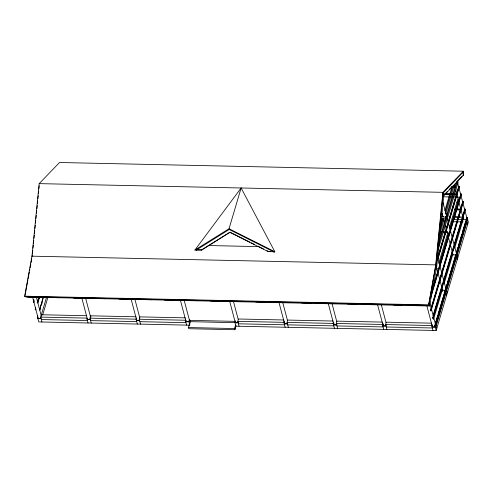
<?xml version="1.0" encoding="UTF-8"?>
<svg xmlns="http://www.w3.org/2000/svg" width="493" height="493" viewBox="0 0 493 493"><rect width="100%" height="100%" fill="white"/><g stroke="black" fill="none" stroke-linecap="round" stroke-linejoin="round"><path stroke-width="0.74" d="M31.959 256.175L39.169 183.63L59.53 162.505L463.278 171.213L463.328 172.008L443.096 193.003L435.917 265.209L428.596 305.315L24.841 296.607L24.65 296.188L31.959 256.175L435.707 264.883L442.917 192.338L463.278 171.213M32.168 256.502L32.316 254.98M32.47 253.464L32.772 250.419M33 248.139L33.302 245.101M33.45 243.579L33.752 240.541M33.98 238.261L34.282 235.223M34.436 233.7L34.738 230.662M34.96 228.376L35.262 225.338M35.49 223.058L35.718 220.778M35.946 218.498L36.248 215.459M36.476 213.179L36.698 210.899M36.926 208.619L37.228 205.575M37.456 203.295L37.684 201.015M37.912 198.734L38.214 195.696M38.436 193.416L38.664 191.136M38.892 188.856L39.194 185.818M25.075 295.338L27.885 279.956M28.076 278.909L29.303 272.185M29.543 270.879L29.851 269.196M30.098 267.853L30.806 263.971M31.059 262.553L31.762 258.745M25.846 296.996L429.545 305.993L436.755 266.51L443.799 195.659L443.096 193.003M428.596 305.315L435.707 264.883M189.441 325.836L189.978 323.679M235.894 325.392L234.834 329.712L188.733 328.714L188.431 327.555L190.175 321.658L238.137 322.755M34.282 300.755L33.844 302.221L33.37 302.215L33.869 299.43M33.37 302.215L33.801 300.748M35.213 309.197L35.687 309.203L35.841 309.789L35.367 309.777L35.213 309.197L35.65 307.731M37.172 302.591L38.7 297.452M35.367 309.777L35.804 308.31M37.979 300.97L38.855 298.037M37.653 302.603L39.175 297.464M37.807 303.183L39.545 297.31M37.363 317.338L37.844 317.35L38.152 318.515L37.671 318.503L37.363 317.338L37.801 315.871M39.545 310.005L43.027 298.259M39.705 309.549L43.193 297.815M40.019 310.011L40.672 307.811M41.548 304.877L42.201 302.677M41.954 321.991L40.666 317.104L46.367 297.883M42.663 314.99L47.901 297.334M87.477 318.318L87.132 319.495L90.311 319.563M91.23 323.057L89.942 318.17L90.638 315.81L135.969 316.789M137.331 324.049L136.037 319.162L136.388 317.985M136.758 319.378L136.407 320.561L139.587 320.629M140.505 324.117L139.217 319.23L139.913 316.876L185.245 317.849M196.442 250.296L196.294 249.834L201.557 249.945L230.052 232.172L249.871 242.118M196.22 250.068L229.214 229.485L274.478 252.219L274.835 251.763L241.126 187.987L194.908 250.037L201.557 249.945M186.607 325.115L185.313 320.228L185.664 319.045M186.034 320.444L185.682 321.621L188.862 321.689L189.602 324.48M188.862 321.689L189.565 319.335L190.329 322.243M194.908 250.037L229.023 228.758L241.126 187.987M201.489 250.179L230.052 232.172M235.488 320.918L234.958 322.687L235.882 326.175L436.169 330.495L468.35 222.084L467.426 218.596M235.925 326.027L234.834 329.712L234.526 328.548L235.574 325.01M239.062 326.243L237.768 321.356L238.47 319.002L283.802 319.975M229.984 232.406L268.254 251.621L270.577 251.436M273.59 251.498L273.738 251.96M285.157 327.235L283.869 322.348L284.214 321.171M284.763 321.978L284.239 323.747L287.413 323.815M288.337 327.309L287.049 322.422L287.746 320.062L333.077 321.042M334.433 328.301L333.145 323.414L333.496 322.237M334.038 323.044L333.514 324.807L336.694 324.881M337.613 328.369L336.325 323.482L337.021 321.128L382.352 322.102M383.714 329.361L382.42 324.474L382.771 323.297M383.314 324.104L382.79 325.873L385.97 325.941M386.894 329.429L385.6 324.542L386.302 322.188L431.628 323.168M440.545 225.289L442.498 218.695M444.896 210.634L452.075 186.446M440.033 229.707L443.293 218.713M445.253 212.113L453.085 185.732M439.405 235.118L443.977 219.724M445.715 213.857L454.417 184.542M446.14 218.837L445.851 216.507L446.14 218.837L440.754 218.726M438.992 240.75L445.524 218.756M446.393 215.829L456.185 182.848M455.131 183.334L456.666 183.371L456.845 182.78M438.487 245.163L457.412 181.393M438.074 249.84L458.089 182.41L457.781 181.245M437.574 260.316L459.322 187.063L459.168 186.483L458.693 186.471L436.946 259.719L437.42 259.731L437.574 260.316L437.1 260.304M438.406 255.91L447.317 225.874M448.624 221.48L458.194 189.25M437.42 259.731L459.168 186.483M438.77 263.237L447.952 232.308M449.437 227.31L458.404 197.114L450.701 196.947M439.454 264.248L448.414 234.052M449.899 229.054L458.86 198.858M432.151 290.161L439.121 266.682M439.559 265.209L460.037 196.232M433.396 287.074L437.969 271.661M438.406 270.195L439.06 267.995M439.929 265.061L447.336 240.109M447.773 238.643L449.733 232.037M450.602 229.103L456.703 208.557M457.14 207.091L460.191 196.818M431.104 295.307L461.165 194.045L460.69 194.032L460.844 194.618L461.319 194.624L430.605 298.092M430.451 310.202L462.687 201.6L463.161 201.606L463.315 202.192L431.079 310.793L430.605 310.781L430.451 310.202L430.925 310.208L431.079 310.793M430.605 310.781L432.564 304.175M432.996 302.708L438.006 285.829M438.443 284.362L441.056 275.556M442.363 271.156L445.851 259.417M446.288 257.95L447.373 254.277M447.81 252.81L451.298 241.071M452.605 236.665L455.218 227.865M455.655 226.392L456.74 222.725M457.177 221.258L460.665 209.519M461.097 208.052L462.188 204.379M430.925 310.208L463.161 201.606M433.1 315.563L464.683 209.161L465.164 209.168L465.318 209.753L433.076 318.355L432.601 318.342L432.447 317.763L432.922 317.769L433.076 318.355M433.039 316.876L436.521 305.136M436.958 303.67L443.059 283.124M443.928 280.184L445.888 273.584M446.325 272.118L453.733 247.166M454.601 244.232L455.255 242.026M455.692 240.559L464.184 211.941M432.922 317.769L465.164 209.168M432.99 330.427L431.695 325.54L432.047 324.363M433.483 319.513L442.19 290.186L445.37 290.254L446.664 295.141M444.199 283.432L452.685 254.838L455.865 254.906L457.159 259.793M454.694 248.078L463.703 217.715M432.416 325.756L432.065 326.933L435.245 327.001L436.169 330.495M432.694 326.804L432.343 327.981L386.247 326.988M466.181 219.508L466.84 217.302L467.315 217.314L467.623 218.479L435.381 327.081L434.906 327.069L434.598 325.904L437.648 315.631M438.086 314.164L439.171 310.498M439.608 309.031L443.096 297.291M443.527 295.818L447.015 284.079M447.453 282.612L448.538 278.946M448.975 277.479L452.463 265.733M452.894 264.266L455.729 254.727M456.82 251.06L457.905 247.394M458.342 245.921L461.83 234.181M462.261 232.714L465.749 220.975M445.37 290.254L435.578 323.248L436.866 328.135M455.865 254.906L446.073 287.9L447.361 292.787M452.426 219.256L466.36 219.551L456.567 252.545L457.855 257.432M435.381 327.081L435.072 325.916L467.315 217.314M435.245 327.001L435.948 324.647M445.74 291.653L446.264 289.884M456.235 256.298L456.931 253.944M466.729 220.95L467.463 218.473L467.154 217.314L467.358 218.83M436.225 325.694L446.017 292.7M446.713 290.34L456.512 257.346M457.208 254.992L467.007 221.998M444.372 194.556L447.539 191.272M449.117 189.632L452.284 186.348M456.5 181.972L461.775 176.5M462.625 172.23L463.106 172.242L463.303 175.416L462.828 175.403M453.628 186.36L455.162 186.397M453.523 186.718L455.057 186.748M459.322 187.063L458.841 187.05L458.693 186.471M453.677 187.297L455.212 187.328M39.169 183.63L442.917 192.338M444.865 193.694L456.395 193.94M444.76 194.045L450.14 194.162M451.68 194.193L457.06 194.31M455.014 194.489L456.549 194.525M444.144 194.612L449.524 194.729M451.064 194.76L452.599 194.797M454.139 194.827L456.444 194.877M443.318 195.647L443.799 195.659L463.395 175.323L463.198 172.143M443.774 196.799L449.16 196.917M457.522 201.84L459.057 201.877M462.841 202.179L463.315 202.192M456.906 202.407L458.441 202.438M455.008 208.952L460.394 209.069M454.903 209.303L461.054 209.439M464.837 209.741L465.318 209.753M455.057 209.889L460.437 210.006M441.204 213.913L442.745 213.95M441.494 216.248L443.028 216.279M441.241 216.402L443.546 216.458M453.122 216.895L462.342 217.093M453.32 217.012L460.24 217.16M441.833 217.012L445.678 217.093M467.142 218.467L467.623 218.479M451.508 221.665L463.056 221.912M439.701 231.39L442.011 231.439M443.552 231.47L447.404 231.556M440.206 232.302L441.746 232.332M443.287 232.369L447.909 232.468M208.157 245.532L258.702 246.623M268.254 251.621L274.835 251.763L229.023 228.758M435.442 265.197L435.917 265.209L436.687 266.873M435.83 268.617L437.371 268.648M24.65 296.188L428.399 304.896M27.386 297.032L37.382 297.248M50.452 297.525L59.684 297.729M73.525 298.025L82.756 298.228M95.827 298.505L105.829 298.721M118.899 299.004L128.131 299.202M141.972 299.504L151.967 299.719M164.274 299.984L174.269 300.2M187.346 300.483L197.342 300.699M210.419 300.976L220.414 301.192M233.491 301.476L242.716 301.673M255.793 301.956L265.789 302.172M278.865 302.455L288.861 302.671M301.636 302.942L311.163 303.152M325.004 303.448L334.236 303.651M347.306 303.928L357.308 304.144M370.379 304.428L380.374 304.643M393.451 304.927L402.682 305.124M415.753 305.407L425.749 305.623M429.12 305.697L429.594 305.703L428.824 304.045M33.216 301.63L33.69 301.642L33.844 302.221M86.694 315.73L41.363 314.75L41.683 315.97M40.666 317.104L86.762 318.102L88.05 322.989M89.942 318.17L136.037 319.162M139.217 319.23L185.313 320.228M189.836 320.382L235.167 321.356M237.768 321.356L283.869 322.348M287.049 322.422L333.145 323.414M336.325 323.482L382.42 324.474M385.6 324.542L431.695 325.54M434.598 325.904L435.072 325.916M41.03 318.503L37.856 318.435L38.774 321.923L189.787 325.183M41.307 319.55L87.409 320.542M90.589 320.61L136.684 321.609M139.864 321.676L185.96 322.668M238.415 323.802L284.51 324.795M287.69 324.862L333.792 325.855M336.972 325.928L383.067 326.921M188.431 327.555L234.526 328.548M251.239 242.809L254.653 244.522M258.073 246.241L263.539 248.983M266.953 250.697L268.321 251.387M428.774 304.329L429.545 305.993M461.165 194.045L461.319 194.624M457.683 183.113L467 218.387M466.36 219.551L467.647 224.438M456.358 182.207L456.666 183.371M454.269 184.345L455.045 187.285M455.822 190.224L457.763 197.57M459.125 202.715L460.678 208.594M461.066 210.067L462.619 215.946M463.007 217.413L463.395 218.886M442.96 202.463L446.689 216.581M447.083 218.066L456.308 252.989M448.063 233.047L448.365 234.212M442.098 213.352L442.88 216.322M443.669 219.299L444.452 222.269M445.241 225.239L447.2 232.671M447.989 235.642L450.343 244.559M450.738 246.044L452.309 251.991M452.697 253.476L453.092 254.961M437.47 256.754L446.011 289.089M436.582 267.539L442.597 290.322M442.19 290.186L442.517 291.412M429.668 302.301L435.713 325.177A1.824 1.251 -14.8 0 1 435.325 326.471M426.839 305.746L432.299 326.409M381.366 304.927L386.044 322.638M377.564 304.686L383.024 325.343M332.091 303.867L336.768 321.572M328.289 303.62L333.749 324.283M282.816 302.801L287.493 320.512M279.013 302.56L284.467 323.217M233.54 301.741L238.218 319.452M229.732 301.494L235.192 322.157M184.259 300.675L189.33 319.865A1.824 1.251 -14.8 0 1 187.938 321.689A1.824 1.251 -14.8 0 1 185.836 320.777M180.456 300.434L185.916 321.091M134.983 299.615L139.858 318.059M131.181 299.368L136.641 320.031M90.638 315.81L90.965 317.036M85.708 298.555L90.583 316.999M81.906 298.308L87.36 318.965M36.235 296.749L41.307 315.939M32.624 297.242L37.893 317.165M434.968 326.736A1.824 1.251 -14.8 0 1 432.219 326.089M386.321 325.103A1.824 1.251 -14.8 0 1 384.343 326.027A1.824 1.251 -14.8 0 1 382.944 325.029M383.141 324.357A1.824 1.251 -14.8 0 1 383.406 324.049M337.039 324.037A1.824 1.251 -14.8 0 1 335.067 324.961A1.824 1.251 -14.8 0 1 333.662 323.963M287.764 322.977A1.824 1.251 -14.8 0 1 285.792 323.901A1.824 1.251 -14.8 0 1 284.387 322.903M238.489 321.911A1.824 1.251 -14.8 0 1 236.073 322.779A1.824 1.251 -14.8 0 1 235.309 321.171M139.667 320.093A1.824 1.251 -14.8 0 1 137.738 320.696A1.824 1.251 -14.8 0 1 136.555 319.717M90.392 319.033A1.824 1.251 -14.8 0 1 88.457 319.63A1.824 1.251 -14.8 0 1 87.279 318.651M41.116 317.973A1.824 1.251 -14.8 0 1 38.084 317.905M456.783 254.789A1.824 1.251 -14.8 0 1 456.315 255.768M446.208 289.822A1.824 1.251 -14.8 0 1 445.82 291.123M442.714 290.741A1.824 1.251 -14.8 0 1 442.911 290.069M467.198 219.12A1.824 1.251 -14.8 0 1 466.809 220.42M446.584 214.03L446.874 216.365L446.584 214.03M459.008 186.477L459.057 187.414L459.008 186.477M461.004 194.039L461.054 194.975L461.004 194.039M463.007 201.606L463.056 202.537L463.007 201.606M465.004 209.168L465.053 210.104L465.004 209.168"/></g></svg>
